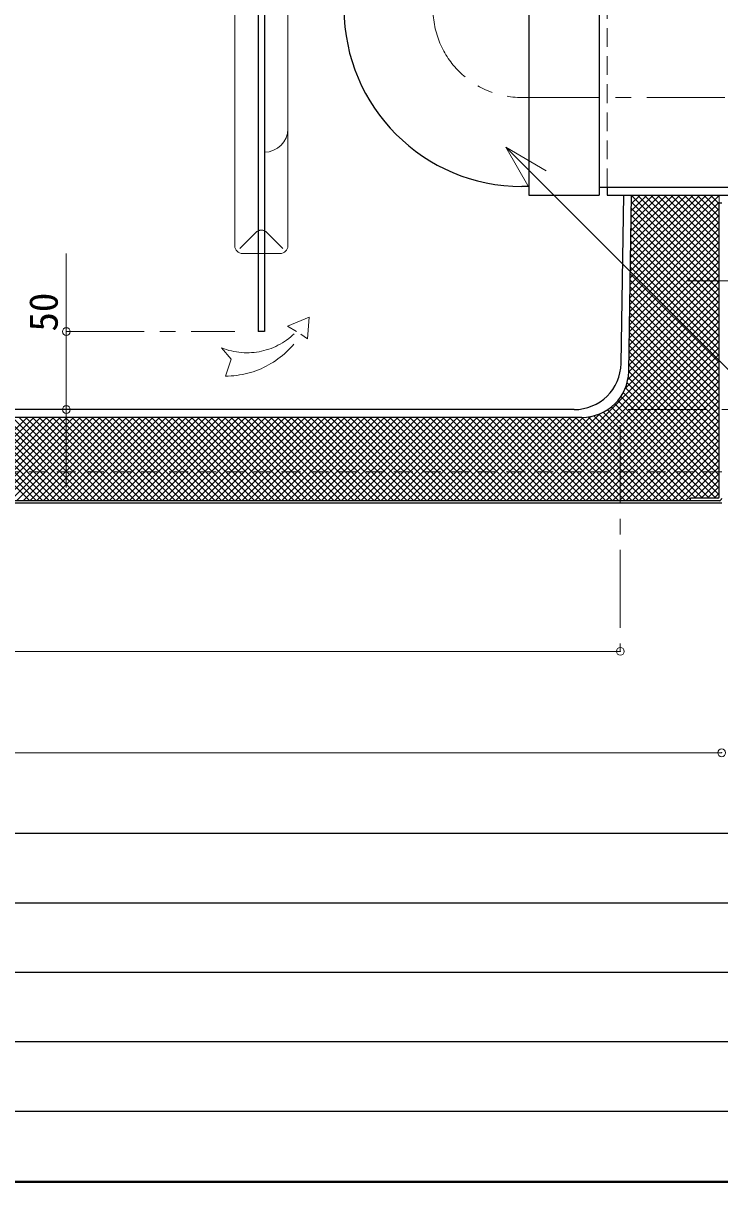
# Model space of a CAD drawing. Units: millimetres at full size, sheet at 1:10; details may follow other scales. Extents: x -2101 to 1949, y -1404 to 1406.
# Drawn here: x -1018 to -572, y -1404 to -661 of the extents above; entities that cross this region are included whole.
import ezdxf
from ezdxf.enums import TextEntityAlignment as Align

# ---------------------------------------------------------------- set-up
doc = ezdxf.new("R2010")
doc.units = ezdxf.units.MM
doc.header["$LTSCALE"] = 10
doc.header["$PDMODE"] = 32
doc.header["$PDSIZE"] = 5
for name, pattern in [('CHAIN1', [8, 5, -1, 1, -1]), ('DASHED1', [1.8, 1.2, -0.6]), ('DOUBLE_CHAIN1', [8.8, 5, -1, 0.6, -0.6, 0.6, -1])]:
    doc.linetypes.add(name, pattern=pattern)
doc.layers.add('0-0____1', color=4, linetype='Continuous', lineweight=9)
doc.styles.add('ＭＳ ゴシック', font='')
doc.styles.get('ＭＳ ゴシック').set_extended_font_data('MS Gothic')

msp = doc.modelspace()

# ---------------------------------------------------------------- linework, layer by layer
at = {"layer": '0-0____1', "color": 5, "lineweight": 25}
for p, q in [((-867.6, -260.38), (-867.6, -858.88)), ((-863.6, -265.88), (-863.6, -858.88)), ((-694.1, -646.38), (-694.1, -771.38)), ((-649.1, -646.38), (-649.1, -771.38)), ((-694.1, -765.88), (-698.6, -765.88)), ((-694.1, -771.38), (-649.1, -771.38)), ((-649.1, -766.38), (-550.1, -766.38)), ((-644.1, -766.38), (-644.1, -771.38)), ((-644.1, -771.38), (-550.1, -771.38)), ((-635.11, -879.38), (-633.31, -771.38)), ((-630.19, -884.38), (-628.31, -771.38)), ((-863.6, -858.88), (-867.6, -858.88)), ((-665.11, -908.88), (-1586.1, -908.88)), ((-660.19, -913.88), (-1591.02, -913.88)), ((-570.6, -968.88), (-1680.6, -968.88)), ((-571.4, -967.28), (-1679.8, -967.28)), ((-590.6, -967.28), (-590.6, -965.68)), ((-573, -965.68), (-590.6, -965.68))]:
    msp.add_line(p, q, dxfattribs=at)
at = {"layer": '0-0____1', "color": 7, "lineweight": 18}
for p, q in [((-848.6, -728.88), (-848.6, -262.88)), ((-708.99, -740.78), (-693.99, -766.76)), ((-708.99, -740.78), (-683.01, -755.78)), ((-708.99, -740.78), (-423.6, -1026.17)), ((-572.2, -776.38), (-572.2, -771.38))]:
    msp.add_line(p, q, dxfattribs=at)
at = {"layer": '0-0____1'}
for p, q in [((-882.6, -803.88), (-882.6, -308.88)), ((-848.6, -803.88), (-848.6, -728.88)), ((-629.26, -828.67), (-572.2, -771.61)), ((-629.19, -824.35), (-576.22, -771.38)), ((-629.12, -820.04), (-580.46, -771.38)), ((-629.05, -815.73), (-584.71, -771.38)), ((-628.98, -811.41), (-588.95, -771.38)), ((-628.91, -807.1), (-593.19, -771.38)), ((-628.83, -802.78), (-597.44, -771.38)), ((-628.76, -798.47), (-601.68, -771.38)), ((-628.69, -794.15), (-605.92, -771.38)), ((-628.62, -789.84), (-610.16, -771.38)), ((-628.55, -785.52), (-614.41, -771.38)), ((-628.47, -781.21), (-618.65, -771.38)), ((-628.4, -776.89), (-622.89, -771.38)), ((-628.33, -772.58), (-627.13, -771.38)), ((-628.32, -771.76), (-572.2, -827.87)), ((-624.45, -771.38), (-572.2, -823.63)), ((-620.2, -771.38), (-572.2, -819.38)), ((-615.96, -771.38), (-572.2, -815.14)), ((-611.72, -771.38), (-572.2, -810.9)), ((-607.47, -771.38), (-572.2, -806.66)), ((-603.23, -771.38), (-572.2, -802.41)), ((-598.99, -771.38), (-572.2, -798.17)), ((-594.75, -771.38), (-572.2, -793.93)), ((-590.5, -771.38), (-572.2, -789.69)), ((-586.26, -771.38), (-572.2, -785.44)), ((-582.02, -771.38), (-572.2, -781.2)), ((-577.78, -771.38), (-572.2, -776.96)), ((-573.53, -771.38), (-572.2, -772.71)), ((-629.34, -832.98), (-572.2, -775.85)), ((-628.39, -775.93), (-572.2, -832.11)), ((-629.48, -841.61), (-572.2, -784.33)), ((-629.41, -837.3), (-572.2, -780.09)), ((-628.52, -784.27), (-572.2, -840.6)), ((-628.46, -780.1), (-572.2, -836.35)), ((-629.62, -850.24), (-572.2, -792.82)), ((-629.55, -845.93), (-572.2, -788.58)), ((-628.66, -792.62), (-572.2, -849.08)), ((-628.59, -788.45), (-572.2, -844.84)), ((-879.4, -805.69), (-869.11, -795.32)), ((-851.81, -805.69), (-862.09, -795.32)), ((-629.77, -858.87), (-572.2, -801.3)), ((-629.7, -854.56), (-572.2, -797.06)), ((-628.8, -800.97), (-572.2, -857.57)), ((-628.73, -796.79), (-572.2, -853.32)), ((-990.6, -958.88), (-990.6, -808.88)), ((-877.6, -808.88), (-867.6, -808.88)), ((-863.6, -808.88), (-853.6, -808.88)), ((-629.84, -863.19), (-572.2, -805.55)), ((-628.94, -809.31), (-572.2, -866.05)), ((-628.87, -805.14), (-572.2, -861.81)), ((-629.98, -871.81), (-572.2, -814.03)), ((-629.91, -867.5), (-572.2, -809.79)), ((-629.01, -813.49), (-572.2, -870.3)), ((-630.13, -880.44), (-572.2, -822.52)), ((-630.06, -876.13), (-572.2, -818.28)), ((-629.15, -821.83), (-572.2, -878.78)), ((-629.08, -817.66), (-572.2, -874.54)), ((-630.72, -889.53), (-572.2, -831)), ((-630.2, -884.76), (-572.2, -826.76)), ((-629.29, -830.18), (-572.2, -887.27)), ((-629.22, -826.01), (-572.2, -883.02)), ((-632.58, -895.63), (-572.2, -835.25)), ((-629.43, -838.52), (-572.2, -895.75)), ((-629.36, -834.35), (-572.2, -891.51)), ((-700, -967.28), (-572.2, -839.49)), ((-695.75, -967.28), (-572.2, -843.73)), ((-629.5, -842.7), (-572.2, -899.99)), ((-691.51, -967.28), (-572.2, -847.97)), ((-687.27, -967.28), (-572.2, -852.22)), ((-629.64, -851.04), (-572.2, -908.48)), ((-629.57, -846.87), (-572.2, -904.24)), ((-683.03, -967.28), (-572.2, -856.46)), ((-678.78, -967.28), (-572.2, -860.7)), ((-629.78, -859.39), (-572.2, -916.96)), ((-629.71, -855.22), (-572.2, -912.72)), ((-674.54, -967.28), (-572.2, -864.94)), ((-629.92, -867.74), (-572.2, -925.45)), ((-629.85, -863.56), (-572.2, -921.21)), ((-670.3, -967.28), (-572.2, -869.19)), ((-666.06, -967.28), (-572.2, -873.43)), ((-630.05, -876.08), (-572.2, -933.94)), ((-629.99, -871.91), (-572.2, -929.69)), ((-661.81, -967.28), (-572.2, -877.67)), ((-657.57, -967.28), (-572.2, -881.92)), ((-630.12, -880.26), (-572.2, -938.18)), ((-653.33, -967.28), (-572.2, -886.16)), ((-649.09, -967.28), (-572.2, -890.4)), ((-630.52, -888.34), (-572.2, -946.66)), ((-630.19, -884.43), (-572.2, -942.42)), ((-644.84, -967.28), (-572.2, -894.64)), ((-633.67, -897.92), (-572.2, -959.39)), ((-632.33, -895.02), (-572.2, -955.15)), ((-631.26, -891.84), (-572.2, -950.91)), ((-640.6, -967.28), (-572.2, -898.89)), ((-639.1, -905.22), (-578.64, -965.68)), ((-637.07, -903.01), (-574.39, -965.68)), ((-636.36, -967.28), (-572.2, -903.13)), ((-635.26, -900.57), (-572.2, -963.63)), ((-708.48, -967.28), (-654.55, -913.35)), ((-704.24, -967.28), (-648.45, -911.49)), ((-652.62, -912.91), (-598.25, -967.28)), ((-649.41, -911.88), (-594.01, -967.28)), ((-646.48, -910.57), (-590.6, -966.45)), ((-643.8, -909.01), (-587.12, -965.68)), ((-641.34, -907.22), (-582.88, -965.68)), ((-632.12, -967.28), (-572.2, -907.37)), ((-627.87, -967.28), (-572.2, -911.61)), ((-1069.11, -967.28), (-1015.71, -913.88)), ((-1067.43, -913.88), (-1014.03, -967.28)), ((-1064.86, -967.28), (-1011.46, -913.88)), ((-1063.19, -913.88), (-1009.79, -967.28)), ((-1060.62, -967.28), (-1007.22, -913.88)), ((-1058.94, -913.88), (-1005.54, -967.28)), ((-1056.38, -967.28), (-1002.98, -913.88)), ((-1054.7, -913.88), (-1001.3, -967.28)), ((-1052.14, -967.28), (-998.74, -913.88)), ((-1050.46, -913.88), (-997.06, -967.28)), ((-1047.89, -967.28), (-994.49, -913.88)), ((-1046.22, -913.88), (-992.82, -967.28)), ((-1043.65, -967.28), (-990.25, -913.88)), ((-1041.97, -913.88), (-988.57, -967.28)), ((-1039.41, -967.28), (-986.01, -913.88)), ((-1037.73, -913.88), (-984.33, -967.28)), ((-1035.17, -967.28), (-981.77, -913.88)), ((-1033.49, -913.88), (-980.09, -967.28)), ((-1030.92, -967.28), (-977.52, -913.88)), ((-1029.25, -913.88), (-975.85, -967.28)), ((-1026.68, -967.28), (-973.28, -913.88)), ((-1025, -913.88), (-971.6, -967.28)), ((-1022.44, -967.28), (-969.04, -913.88)), ((-1020.76, -913.88), (-967.36, -967.28)), ((-1018.2, -967.28), (-964.8, -913.88)), ((-1016.52, -913.88), (-963.12, -967.28)), ((-1013.95, -967.28), (-960.55, -913.88)), ((-1012.28, -913.88), (-958.88, -967.28)), ((-1009.71, -967.28), (-956.31, -913.88)), ((-1008.03, -913.88), (-954.63, -967.28)), ((-1005.47, -967.28), (-952.07, -913.88)), ((-1003.79, -913.88), (-950.39, -967.28)), ((-1001.22, -967.28), (-947.82, -913.88)), ((-999.55, -913.88), (-946.15, -967.28)), ((-996.98, -967.28), (-943.58, -913.88)), ((-995.3, -913.88), (-941.9, -967.28)), ((-992.74, -967.28), (-939.34, -913.88)), ((-991.06, -913.88), (-937.66, -967.28)), ((-988.5, -967.28), (-935.1, -913.88)), ((-986.82, -913.88), (-933.42, -967.28)), ((-984.25, -967.28), (-930.85, -913.88)), ((-982.58, -913.88), (-929.18, -967.28)), ((-980.01, -967.28), (-926.61, -913.88)), ((-978.33, -913.88), (-924.93, -967.28)), ((-975.77, -967.28), (-922.37, -913.88)), ((-974.09, -913.88), (-920.69, -967.28)), ((-971.53, -967.28), (-918.13, -913.88)), ((-969.85, -913.88), (-916.45, -967.28)), ((-967.28, -967.28), (-913.88, -913.88)), ((-965.61, -913.88), (-912.21, -967.28)), ((-963.04, -967.28), (-909.64, -913.88)), ((-961.36, -913.88), (-907.96, -967.28)), ((-958.8, -967.28), (-905.4, -913.88)), ((-957.12, -913.88), (-903.72, -967.28)), ((-954.56, -967.28), (-901.16, -913.88)), ((-952.88, -913.88), (-899.48, -967.28)), ((-950.31, -967.28), (-896.91, -913.88)), ((-948.64, -913.88), (-895.24, -967.28)), ((-946.07, -967.28), (-892.67, -913.88)), ((-944.39, -913.88), (-890.99, -967.28)), ((-941.83, -967.28), (-888.43, -913.88)), ((-940.15, -913.88), (-886.75, -967.28)), ((-937.59, -967.28), (-884.19, -913.88)), ((-935.91, -913.88), (-882.51, -967.28)), ((-933.34, -967.28), (-879.94, -913.88)), ((-931.67, -913.88), (-878.27, -967.28)), ((-929.1, -967.28), (-875.7, -913.88)), ((-927.42, -913.88), (-874.02, -967.28)), ((-924.86, -967.28), (-871.46, -913.88)), ((-923.18, -913.88), (-869.78, -967.28)), ((-920.61, -967.28), (-867.21, -913.88)), ((-918.94, -913.88), (-865.54, -967.28)), ((-916.37, -967.28), (-862.97, -913.88)), ((-914.69, -913.88), (-861.29, -967.28)), ((-912.13, -967.28), (-858.73, -913.88)), ((-910.45, -913.88), (-857.05, -967.28)), ((-907.89, -967.28), (-854.49, -913.88)), ((-906.21, -913.88), (-852.81, -967.28)), ((-903.64, -967.28), (-850.24, -913.88)), ((-901.97, -913.88), (-848.57, -967.28)), ((-899.4, -967.28), (-846, -913.88)), ((-897.72, -913.88), (-844.32, -967.28)), ((-895.16, -967.28), (-841.76, -913.88)), ((-893.48, -913.88), (-840.08, -967.28)), ((-890.92, -967.28), (-837.52, -913.88)), ((-889.24, -913.88), (-835.84, -967.28)), ((-886.67, -967.28), (-833.27, -913.88)), ((-885, -913.88), (-831.6, -967.28)), ((-882.43, -967.28), (-829.03, -913.88)), ((-880.75, -913.88), (-827.35, -967.28)), ((-878.19, -967.28), (-824.79, -913.88)), ((-876.51, -913.88), (-823.11, -967.28)), ((-873.95, -967.28), (-820.55, -913.88)), ((-872.27, -913.88), (-818.87, -967.28)), ((-869.7, -967.28), (-816.3, -913.88)), ((-868.03, -913.88), (-814.63, -967.28)), ((-865.46, -967.28), (-812.06, -913.88)), ((-863.78, -913.88), (-810.38, -967.28)), ((-861.22, -967.28), (-807.82, -913.88)), ((-859.54, -913.88), (-806.14, -967.28)), ((-856.97, -967.28), (-803.57, -913.88)), ((-855.3, -913.88), (-801.9, -967.28)), ((-852.73, -967.28), (-799.33, -913.88)), ((-851.05, -913.88), (-797.65, -967.28)), ((-848.49, -967.28), (-795.09, -913.88)), ((-846.81, -913.88), (-793.41, -967.28)), ((-844.25, -967.28), (-790.85, -913.88)), ((-842.57, -913.88), (-789.17, -967.28)), ((-840, -967.28), (-786.6, -913.88)), ((-838.33, -913.88), (-784.93, -967.28)), ((-835.76, -967.28), (-782.36, -913.88)), ((-834.08, -913.88), (-780.68, -967.28)), ((-831.52, -967.28), (-778.12, -913.88)), ((-829.84, -913.88), (-776.44, -967.28)), ((-827.28, -967.28), (-773.88, -913.88)), ((-825.6, -913.88), (-772.2, -967.28)), ((-823.03, -967.28), (-769.63, -913.88)), ((-821.36, -913.88), (-767.96, -967.28)), ((-818.79, -967.28), (-765.39, -913.88)), ((-817.11, -913.88), (-763.71, -967.28)), ((-814.55, -967.28), (-761.15, -913.88)), ((-812.87, -913.88), (-759.47, -967.28)), ((-810.31, -967.28), (-756.91, -913.88)), ((-808.63, -913.88), (-755.23, -967.28)), ((-806.06, -967.28), (-752.66, -913.88)), ((-804.39, -913.88), (-750.99, -967.28)), ((-801.82, -967.28), (-748.42, -913.88)), ((-800.14, -913.88), (-746.74, -967.28)), ((-797.58, -967.28), (-744.18, -913.88)), ((-795.9, -913.88), (-742.5, -967.28)), ((-793.34, -967.28), (-739.94, -913.88)), ((-791.66, -913.88), (-738.26, -967.28)), ((-789.09, -967.28), (-735.69, -913.88)), ((-787.42, -913.88), (-734.02, -967.28)), ((-784.85, -967.28), (-731.45, -913.88)), ((-783.17, -913.88), (-729.77, -967.28)), ((-780.61, -967.28), (-727.21, -913.88)), ((-778.93, -913.88), (-725.53, -967.28)), ((-776.36, -967.28), (-722.96, -913.88)), ((-774.69, -913.88), (-721.29, -967.28)), ((-772.12, -967.28), (-718.72, -913.88)), ((-770.44, -913.88), (-717.04, -967.28)), ((-767.88, -967.28), (-714.48, -913.88)), ((-766.2, -913.88), (-712.8, -967.28)), ((-763.64, -967.28), (-710.24, -913.88)), ((-761.96, -913.88), (-708.56, -967.28)), ((-759.39, -967.28), (-705.99, -913.88)), ((-757.72, -913.88), (-704.32, -967.28)), ((-755.15, -967.28), (-701.75, -913.88)), ((-753.47, -913.88), (-700.07, -967.28)), ((-750.91, -967.28), (-697.51, -913.88)), ((-749.23, -913.88), (-695.83, -967.28)), ((-746.67, -967.28), (-693.27, -913.88)), ((-744.99, -913.88), (-691.59, -967.28)), ((-742.42, -967.28), (-689.02, -913.88)), ((-740.75, -913.88), (-687.35, -967.28)), ((-738.18, -967.28), (-684.78, -913.88)), ((-736.5, -913.88), (-683.1, -967.28)), ((-733.94, -967.28), (-680.54, -913.88)), ((-732.26, -913.88), (-678.86, -967.28)), ((-729.7, -967.28), (-676.3, -913.88)), ((-728.02, -913.88), (-674.62, -967.28)), ((-725.45, -967.28), (-672.05, -913.88)), ((-723.78, -913.88), (-670.38, -967.28)), ((-721.21, -967.28), (-667.81, -913.88)), ((-719.53, -913.88), (-666.13, -967.28)), ((-716.97, -967.28), (-663.57, -913.88)), ((-715.29, -913.88), (-661.89, -967.28)), ((-712.73, -967.28), (-659.31, -913.87)), ((-711.05, -913.88), (-657.65, -967.28)), ((-706.81, -913.88), (-653.41, -967.28)), ((-702.56, -913.88), (-649.16, -967.28)), ((-698.32, -913.88), (-644.92, -967.28)), ((-694.08, -913.88), (-640.68, -967.28)), ((-689.83, -913.88), (-636.43, -967.28)), ((-685.59, -913.88), (-632.19, -967.28)), ((-681.35, -913.88), (-627.95, -967.28)), ((-677.11, -913.88), (-623.71, -967.28)), ((-672.86, -913.88), (-619.46, -967.28)), ((-668.62, -913.88), (-615.22, -967.28)), ((-664.38, -913.88), (-610.98, -967.28)), ((-660.14, -913.88), (-606.74, -967.28)), ((-656.16, -913.61), (-602.49, -967.28)), ((-623.63, -967.28), (-572.2, -915.86)), ((-619.39, -967.28), (-572.2, -920.1)), ((-615.14, -967.28), (-572.2, -924.34)), ((-610.9, -967.28), (-572.2, -928.58)), ((-606.66, -967.28), (-572.2, -932.83)), ((-602.42, -967.28), (-572.2, -937.07)), ((-598.17, -967.28), (-572.2, -941.31)), ((-593.93, -967.28), (-572.2, -945.55)), ((-588.09, -965.68), (-572.2, -949.8)), ((-583.85, -965.68), (-572.2, -954.04)), ((-579.6, -965.68), (-572.2, -958.28)), ((-575.36, -965.68), (-572.2, -962.53)), ((-1615.6, -1063.88), (-635.6, -1063.88)), ((-1680.6, -1128.88), (-570.6, -1128.88))]:
    msp.add_line(p, q, dxfattribs=at)
at = {"layer": '0-0____1', "linetype": 'DASHED1'}
for p, q in [((-644.1, -766.38), (-644.1, -651.38)), ((-867.6, -808.88), (-863.6, -808.88)), ((-1680.6, -948.88), (-570.6, -948.88))]:
    msp.add_line(p, q, dxfattribs=at)
at = {"layer": '0-0____1', "linetype": 'CHAIN1'}
for p, q in [((-698.6, -708.88), (234.4, -708.88)), ((-592.2, -826.38), (-549, -826.38)), ((-990.6, -858.88), (-882.6, -858.88)), ((-630.6, -908.88), (334.4, -908.88)), ((-635.6, -918.88), (-635.6, -1063.88))]:
    msp.add_line(p, q, dxfattribs=at)
at = {"layer": '0-0____1', "linetype": 'DOUBLE_CHAIN1'}
for p, q in [((-848.93, -855.38), (-835.06, -849.74)), ((-843.15, -858.91), (-848.93, -855.38)), ((-891.1, -869.34), (-885.02, -876.59)), ((-888.67, -887.41), (-885.02, -876.59))]:
    msp.add_line(p, q, dxfattribs=at)
at = {"layer": '0-0____1', "color": 6, "lineweight": 25}
for p, q in [((-2055.6, -1180.31), (1904.4, -1180.31)), ((-1102.75, -1224.96), (-174.17, -1224.96)), ((-174.17, -1269.6), (-1102.75, -1269.6)), ((-174.17, -1314.24), (-1102.75, -1314.24)), ((1904.4, -1358.88), (-2055.6, -1358.88))]:
    msp.add_line(p, q, dxfattribs=at)
at = {"layer": '0-0____1', "color": 1, "lineweight": 40}
msp.add_line((1949.4, -1403.88), (-2100.6, -1403.88), dxfattribs=at)
at = {"layer": '0-0____1', "color": 5, "lineweight": 25}
msp.add_lwpolyline([(-572.2, -964.88), (-572.2, -776.38), (-570.6, -776.38)], dxfattribs=at)
at = {"layer": '0-0____1', "linetype": 'DOUBLE_CHAIN1'}
msp.add_lwpolyline([(-840.3, -860.56), (-835.98, -863.45), (-835.06, -849.74)], dxfattribs=at)
at = {"layer": '0-0____1', "color": 5, "lineweight": 25}
for centre, radius, start, end in [((-698.6, -651.88), 114, 180, 270), ((-665.11, -878.88), 30, 270, 359.04516), ((-660.19, -883.88), 30, 270, 359.04516), ((-573, -964.88), 0.8, 270, 0), ((-572.2, -965.68), 1.6, 270, 0)]:
    msp.add_arc(centre, radius, start, end, dxfattribs=at)
at = {"layer": '0-0____1', "linetype": 'CHAIN1'}
msp.add_arc((-698.6, -651.88), 57, 180, 270, dxfattribs=at)
at = {"layer": '0-0____1', "color": 7, "lineweight": 18}
msp.add_arc((-863.6, -728.88), 15, 270, 0, dxfattribs=at)
at = {"layer": '0-0____1'}
for centre, start, end in [((-865.6, -798.88), 113.57818, 134.58732), ((-865.6, -798.88), 45.41268, 66.42182), ((-877.6, -803.88), 180, 270), ((-853.6, -803.88), 270, 0)]:
    msp.add_arc(centre, 5, start, end, dxfattribs=at)
at = {"layer": '0-0____1', "linetype": 'DASHED1'}
msp.add_arc((-865.6, -798.88), 5, 66.42182, 113.57818, dxfattribs=at)
at = {"layer": '0-0____1', "linetype": 'DOUBLE_CHAIN1'}
for centre, radius, start, end in [((-874.83, -828.71), 43.76, 248.17446, 316.37292), ((-888.42, -830.86), 56.55, 269.74859, 328.3239)]:
    msp.add_arc(centre, radius, start, end, dxfattribs=at)
at = {"layer": '0-0____1', "color": 1}
for p in [(-990.6, -858.88), (-990.6, -908.88), (-635.6, -1063.88), (-570.6, -1128.88)]:
    msp.add_point(p, dxfattribs=at)

# ---------------------------------------------------------------- texts
at = {"layer": '0-0____1', "color": 7, "style": 'ＭＳ ゴシック'}
msp.add_text('50', height=18.33, rotation=90, dxfattribs=at).set_placement((-990.6, -858.88), align=Align.BOTTOM_LEFT)

doc.saveas('drawing.dxf')
